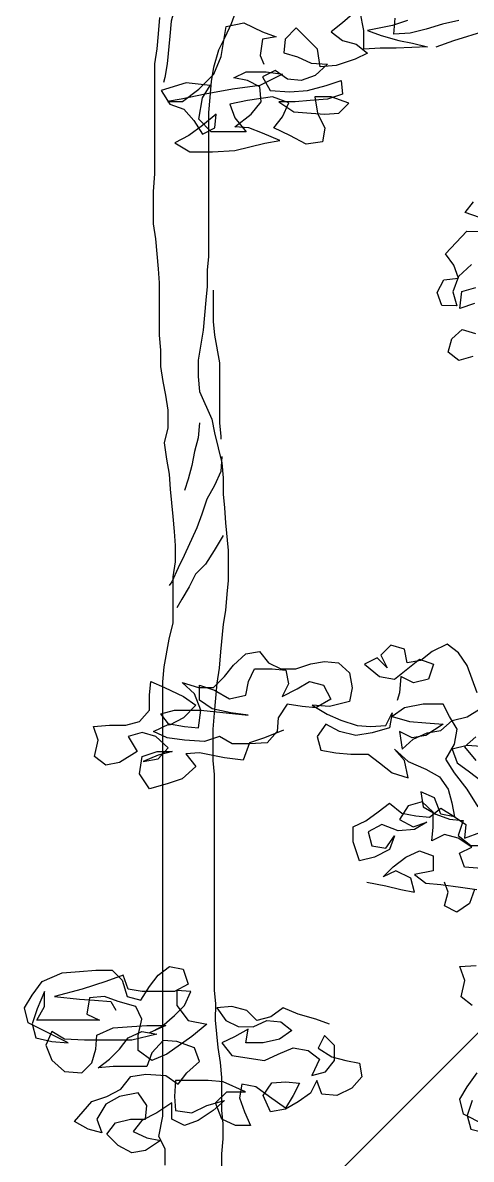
# Model space of a CAD drawing. Header units: inches. Extents: x 350994 to 353538, y 1581369 to 1583842.
# Drawn here: x 351498.56 to 351499.144, y 1583579.521 to 1583581 of the extents above; entities that cross this region are included whole.
import ezdxf

# ---------------------------------------------------------------- set-up
doc = ezdxf.new("R2010")
doc.units = ezdxf.units.IN
doc.header["$MEASUREMENT"] = 0
doc.linetypes.add('1', pattern=[0])
doc.layers.add('FOREST', color=96, linetype='Continuous')
doc.layers.add('TREE', color=81, linetype='1')

# ---------------------------------------------------------------- blocks, each defined once
blk = doc.blocks.new('TREE_4')
at = {"color": 94}
for points in [[(-1651.4, 7441.4), (-1694.8, 7424.1), (-1729.5, 7412.6), (-1744, 7372.1), (-1787.4, 7377.9), (-1845.2, 7389.6), (-1877, 7386.7), (-1853.9, 7357.8), (-1885.7, 7328.9), (-1920.4, 7317.3), (-1960.9, 7305.8), (-1984, 7340.5), (-1978.2, 7381), (-1943.5, 7392.5), (-1908.8, 7392.5), (-1940.6, 7383.9), (-1975.3, 7369.4), (-1940.6, 7375.2), (-1917.5, 7401.2), (-1946.4, 7427.2), (-1978.2, 7435.9), (-2010, 7427.3), (-1989.8, 7392.6), (-2030.3, 7366.6), (-2062.1, 7360.8), (-2088.1, 7381.1), (-2079.4, 7418.7), (-2090.9, 7450.5), (-2053.3, 7453.4), (-2015.7, 7453.3), (-1983.9, 7462), (-1960.8, 7488), (-1960.7, 7522.7), (-1957.8, 7554.5), (-1926, 7540), (-1882.7, 7519.7), (-1853.8, 7499.4), (-1882.7, 7470.5), (-1914.5, 7453.2), (-1934.7, 7479.3), (-1902.9, 7487.9), (-1842.2, 7487.9), (-1732.4, 7476.2), (-1772.8, 7482), (-1816.2, 7490.7), (-1845.1, 7511), (-1845.1, 7545.7), (-1810.4, 7534.1), (-1775.7, 7513.8), (-1738.1, 7522.5), (-1732.3, 7554.3), (-1717.8, 7583.2), (-1677.3, 7583.1), (-1645.5, 7580.2), (-1639.8, 7548.4), (-1654.3, 7519.5), (-1619.5, 7536.8), (-1590.6, 7554.1), (-1558.8, 7545.4), (-1541.5, 7513.6), (-1576.2, 7493.4), (-1608, 7496.3), (-1642.7, 7502.1), (-1663, 7470.3), (-1665.9, 7438.5), (-1689, 7412.5), (-1729.5, 7409.7), (-1770, 7409.7), (-1798.9, 7427.1), (-1833.6, 7415.6), (-1879.9, 7418.5), (-1920.3, 7424.3), (-1952.1, 7438.8), (-1914.5, 7456.1), (-1879.8, 7450.3), (-1848, 7447.4), (-1842.2, 7487.9), (-1856.6, 7525.5), (-1885.5, 7551.5), (-1848, 7539.9), (-1813.3, 7539.9), (-1787.2, 7565.9), (-1766.9, 7591.9), (-1738, 7617.9), (-1706.2, 7623.6), (-1686, 7597.6), (-1657.1, 7583.1), (-1622.4, 7583.1), (-1587.7, 7594.6), (-1555.9, 7600.4), (-1524.1, 7597.4), (-1498.1, 7574.3), (-1492.3, 7539.6), (-1498.1, 7507.8), (-1544.4, 7496.3), (-1584.9, 7499.2), (-1550.2, 7478.9), (-1518.4, 7464.4), (-1480.8, 7452.8), (-1449, 7449.9), (-1414.3, 7452.8), (-1399.9, 7481.7), (-1405.7, 7447), (-1446.2, 7435.5), (-1483.8, 7429.7), (-1521.3, 7438.4), (-1553.1, 7455.8), (-1573.4, 7426.9), (-1564.7, 7395.1), (-1530, 7389.3), (-1495.4, 7386.3), (-1454.9, 7386.3), (-1428.9, 7366), (-1400, 7342.9), (-1362.4, 7331.3), (-1371, 7371.8), (-1394.1, 7397.8), (-1362.4, 7368.9), (-1321.9, 7351.5), (-1290.1, 7334.1), (-1269.9, 7305.2), (-1261.3, 7273.4), (-1255.5, 7241.6), (-1287.3, 7247.4), (-1301.7, 7285), (-1333.5, 7299.5), (-1327.8, 7264.8), (-1298.9, 7247.4), (-1267.1, 7235.8), (-1235.3, 7232.9), (-1246.9, 7198.2), (-1218, 7175), (-1180.4, 7175)], [(-1206.2, 7426.6), (-1232.2, 7403.5), (-1206.2, 7371.6)], [(-1183.1, 7403.4), (-1226.4, 7406.3), (-1261.1, 7397.7), (-1249.6, 7365.9), (-1220.7, 7345.6), (-1194.7, 7325.4)], [(-1200.6, 7264.6), (-1226.5, 7305.1), (-1255.4, 7342.8), (-1275.6, 7374.6), (-1255.4, 7409.3), (-1249.5, 7443.9), (-1266.9, 7472.9), (-1281.3, 7501.8), (-1327.6, 7501.8), (-1370.9, 7493.2), (-1399.9, 7473), (-1359.4, 7461.4), (-1321.8, 7458.5), (-1281.3, 7455.5), (-1321.8, 7429.6), (-1353.6, 7423.8), (-1382.5, 7438.3), (-1376.8, 7397.8), (-1350.8, 7420.9), (-1318.9, 7435.3), (-1287.1, 7441.1), (-1261.1, 7464.2), (-1226.4, 7472.8), (-1197.5, 7490.2)], [(-1203.2, 7527.8), (-1226.3, 7591.4), (-1246.5, 7620.3), (-1272.5, 7640.6), (-1307.2, 7623.3), (-1333.2, 7603), (-1365.1, 7597.3), (-1370.8, 7629.1), (-1402.6, 7637.8), (-1425.8, 7614.7), (-1411.3, 7585.8), (-1434.4, 7608.9), (-1463.4, 7594.5), (-1428.7, 7565.5), (-1394, 7559.7), (-1336.1, 7605.9), (-1304.3, 7594.3), (-1315.9, 7559.7), (-1350.6, 7551), (-1379.5, 7565.5), (-1382.5, 7527.9), (-1388.3, 7510.6)], [(-1458, 7090.7), (-1414.6, 7082), (-1379.9, 7073.3), (-1348.1, 7067.5), (-1356.8, 7099.3), (-1391.5, 7116.7), (-1420.4, 7102.3), (-1397.2, 7125.4), (-1368.3, 7148.5), (-1336.5, 7162.9), (-1304.7, 7151.3), (-1304.7, 7116.6), (-1348.1, 7108), (-1322.1, 7087.7), (-1287.4, 7084.8), (-1241.2, 7079), (-1203.6, 7073.2)], [(-1192, 7122.3), (-1232.4, 7125.2), (-1244, 7157), (-1215, 7171.5), (-1246.8, 7191.7), (-1278.6, 7200.4), (-1307.6, 7186), (-1304.6, 7217.8), (-1304.6, 7252.5), (-1330.6, 7275.7), (-1362.4, 7267), (-1382.7, 7235.2), (-1350.9, 7217.9), (-1319.1, 7229.4), (-1348, 7212.1), (-1385.6, 7209.2), (-1423.2, 7223.7), (-1455, 7206.4), (-1446.3, 7174.6), (-1414.5, 7168.8), (-1394.3, 7197.7), (-1405.9, 7165.9), (-1440.6, 7148.5), (-1475.3, 7139.9), (-1489.7, 7183.3), (-1489.7, 7218), (-1460.7, 7232.4), (-1431.8, 7252.6), (-1405.8, 7272.8), (-1376.9, 7249.7), (-1345.1, 7243.9), (-1313.3, 7240.9), (-1287.2, 7261.2), (-1258.3, 7243.8), (-1229.5, 7223.5), (-1232.4, 7191.7), (-1194.8, 7206.1)], [(-1209.4, 7073.2), (-1220.9, 7041.4), (-1249.9, 7021.2), (-1278.8, 7035.6), (-1270.1, 7067.4), (-1278.7, 7090.6)], [(-1214.3, 6805.4), (-1240.3, 6825.7), (-1231.6, 6863.2), (-1243.1, 6895.1), (-1205.5, 6897.9)], [(-1544.7, 6761.9), (-1576.5, 6773.5), (-1617, 6785.1), (-1651.6, 6799.6), (-1680.6, 6779.4), (-1712.4, 6770.8), (-1735.5, 6793.9), (-1770.2, 6802.6), (-1804.9, 6799.8), (-1784.7, 6770.8), (-1755.8, 6756.4), (-1721.1, 6756.3), (-1689.3, 6770.8), (-1657.5, 6767.8), (-1631.5, 6747.6), (-1660.4, 6727.4), (-1698, 6718.7), (-1738.5, 6718.8), (-1732.6, 6750.6), (-1764.5, 6733.2), (-1793.4, 6718.8), (-1770.3, 6689.9), (-1695.1, 6678.2), (-1663.3, 6692.7), (-1628.6, 6707.1), (-1593.9, 6701.3), (-1567.9, 6681), (-1585.3, 6643.4), (-1553.5, 6652.1), (-1533.2, 6678.1), (-1533.2, 6712.8), (-1556.3, 6735.9), (-1570.8, 6707), (-1539, 6686.8), (-1507.2, 6678.1), (-1475.4, 6672.3), (-1469.6, 6640.4), (-1492.8, 6614.4), (-1527.5, 6597.1), (-1562.2, 6600.1), (-1573.7, 6631.9), (-1588.2, 6603), (-1617.1, 6582.8), (-1646.1, 6565.4), (-1680.8, 6559.7), (-1698.1, 6597.3), (-1677.8, 6626.2), (-1646, 6629), (-1614.2, 6626.1), (-1628.7, 6597.2), (-1646.1, 6568.3), (-1683.6, 6594.4), (-1715.4, 6617.5), (-1747.2, 6623.4), (-1753, 6591.6), (-1741.5, 6559.7), (-1727.1, 6527.9), (-1761.8, 6528), (-1793.6, 6542.4), (-1808, 6580), (-1781.9, 6606), (-1738.6, 6606), (-1790.6, 6629.2), (-1825.3, 6632.1), (-1900.5, 6632.2), (-1903.4, 6594.6), (-1900.5, 6562.8), (-1862.9, 6557), (-1828.2, 6574.3), (-1787.7, 6585.8), (-1813.8, 6562.7), (-1848.5, 6539.6), (-1880.3, 6528.1), (-1909.2, 6542.5), (-1909.2, 6580.1), (-1943.9, 6557), (-1978.6, 6539.7), (-1998.9, 6513.7), (-1967.1, 6499.2), (-1935.3, 6493.4), (-1970, 6470.3), (-2001.8, 6464.6), (-2033.6, 6481.9), (-2059.6, 6508), (-2039.3, 6534), (-2004.6, 6542.6), (-1969.9, 6542.6), (-1967, 6574.4), (-1987.2, 6603.3), (-2030.6, 6594.7), (-2062.4, 6577.4), (-2082.7, 6542.7), (-2071.1, 6510.9), (-2102.9, 6519.6), (-2134.7, 6537), (-2094.2, 6583.2), (-2059.5, 6594.7), (-2027.7, 6612), (-2004.5, 6640.9), (-1969.8, 6646.7), (-1923.6, 6643.8), (-1894.7, 6623.5), (-1874.4, 6649.5), (-1845.5, 6675.5), (-1857, 6707.3), (-1897.5, 6721.8), (-1929.3, 6724.7), (-1955.3, 6695.8), (-1966.9, 6664), (-2045, 6664.1), (-2079.7, 6661.2), (-2053.6, 6681.5), (-2030.5, 6704.6), (-2010.2, 6730.6), (-1978.4, 6745), (-1943.7, 6739.2), (-2001.6, 6724.8), (-2111.4, 6724.9), (-2157.7, 6727.8), (-2186.6, 6745.2), (-2201.1, 6713.4), (-2186.6, 6678.7), (-2157.8, 6652.6), (-2117.3, 6649.7), (-2094.1, 6672.8), (-2085.4, 6704.6), (-2082.5, 6736.4), (-2044.9, 6753.7), (-2001.5, 6756.6), (-1966.8, 6759.4), (-1923.5, 6759.4), (-1961.1, 6742.1), (-1932.1, 6756.5), (-1903.2, 6782.5), (-1880.1, 6805.6), (-1865.6, 6837.4), (-1897.4, 6840.3), (-1897.4, 6805.6), (-1871.4, 6770.9), (-1828, 6762.2), (-1862.8, 6733.3), (-1920.6, 6692.9), (-1955.3, 6678.5), (-1987.1, 6701.6), (-1987.1, 6736.3), (-1978.4, 6773.9), (-1992.8, 6802.8), (-2033.3, 6814.4), (-2065.1, 6826), (-2099.8, 6823.2), (-2105.6, 6785.6), (-2076.7, 6771.1), (-2221.3, 6771.2), (-2203.9, 6803), (-2203.8, 6837.7), (-2221.2, 6797.3), (-2232.8, 6762.6), (-2224.2, 6730.8), (-2186.6, 6722.1), (-2149, 6719.1), (-2241.5, 6765.5), (-2250.1, 6800.2), (-2232.8, 6829.1), (-2209.6, 6860.9), (-2163.3, 6881.1), (-2122.9, 6883.9), (-2085.3, 6886.8), (-2047.7, 6886.7), (-2024.6, 6863.6), (-2013, 6826), (-1981.2, 6817.3), (-1961, 6849.1), (-1940.7, 6875.1), (-1914.7, 6895.3), (-1882.9, 6889.5), (-1871.3, 6854.8), (-1903.2, 6837.4), (-1978.3, 6837.5), (-2010.1, 6843.3), (-2021.7, 6875.1), (-2062.2, 6860.7), (-2117.1, 6843.4), (-2180.7, 6826.1), (-2122.9, 6820.3), (-2088.2, 6817.4), (-2050.6, 6814.5), (-2039.1, 6794.2)], [(-1214.5, 6585.7), (-1226.1, 6551), (-1217.4, 6519.2), (-1179.9, 6510.5)], [(-1142.3, 6507.5), (-1234.8, 6553.9), (-1243.4, 6588.6), (-1226, 6617.5), (-1202.9, 6649.3)], [(15.2, 783.5), (15.2, 821.1), (0.8, 850), (9.5, 896.3), (10, 1900.6), (12.9, 1935.3), (24.6, 1998.9), (33.3, 2036.5), (33.4, 2143.5), (39.2, 2178.2), (39.2, 2215.8), (36.4, 2247.6), (33.5, 2282.3), (27.8, 2345.9), (24.9, 2380.6), (19.2, 2415.3), (13.4, 2452.9), (22.1, 2487.6), (22.2, 2528), (16.4, 2562.7), (10.7, 2594.5), (4.9, 2629.3), (4.9, 2666.8), (2.1, 2701.5), (2.2, 2823), (-0.7, 2854.8), (-6.4, 2924.2), (-12.1, 2958.9), (-12.1, 3034), (-9.1, 3074.5), (-8.9, 3329), (-3.1, 3363.6), (-0.2, 3398.3), (2.8, 3435.9)], [(-974.3, 4660.3), (-933.8, 4674.7), (-858.6, 4697.7), (-826.8, 4700.6), (-818.2, 4663), (-809.5, 4631.2), (-777.7, 4634.1), (-743, 4636.9), (-711.2, 4634), (-734.3, 4662.9), (-769, 4671.6), (-780.5, 4703.5), (-780.5, 4741)], [(-922.2, 4720.9), (-959.8, 4712.3), (-997.4, 4700.8), (-1035, 4692.1), (-1072.6, 4689.3), (-1069.7, 4726.9)], [(-1040.7, 4721), (-1075.5, 4709.5), (-1133.3, 4698), (-1101.5, 4686.4), (-1061, 4674.8), (-1029.2, 4669), (-994.5, 4660.3), (-1066.8, 4657.5), (-1104.4, 4657.5), (-1142, 4654.6), (-1142, 4698), (-1150.6, 4741.4)], [(-1162.2, 4741.4), (-1191.1, 4715.4), (-1217.1, 4695.2), (-1191.1, 4674.9), (-1159.3, 4666.2), (-1133.3, 4646), (-1162.3, 4631.5), (-1205.6, 4617.1), (-1243.2, 4614.2), (-1249, 4654.7), (-1298.1, 4703.9), (-1324.1, 4677.9), (-1327.1, 4646.1), (-1295.3, 4637.4), (-1263.5, 4622.9), (-1225.9, 4620), (-1254.8, 4594), (-1286.6, 4582.5), (-1318.4, 4585.4), (-1347.3, 4605.7), (-1376.3, 4591.2), (-1358.9, 4559.4), (-1312.7, 4556.5), (-1272.2, 4559.3), (-1228.8, 4570.9), (-1194.1, 4582.4), (-1191.3, 4550.6), (-1226, 4539.1), (-1266.4, 4536.2), (-1301.1, 4533.3), (-1338.7, 4533.4), (-1304, 4510.2), (-1263.6, 4507.3), (-1231.8, 4504.4), (-1200, 4507.2), (-1176.8, 4530.3), (-1217.3, 4544.8), (-1254.9, 4544.9), (-1249.1, 4507.3), (-1231.8, 4472.6), (-1237.6, 4440.8), (-1275.2, 4435), (-1312.8, 4455.3), (-1350.3, 4472.7), (-1330.1, 4498.7), (-1315.6, 4530.5), (-1353.2, 4545), (-1411, 4536.3), (-1451.5, 4527.7), (-1440, 4495.9), (-1414, 4464.1), (-1494.9, 4464.1), (-1523.8, 4493.1), (-1515.1, 4542.2), (-1497.7, 4571.1), (-1552.6, 4576.9), (-1610.5, 4559.6), (-1590.3, 4527.8), (-1558.5, 4516.2), (-1535.4, 4490.2), (-1515.2, 4458.4), (-1486.2, 4472.8), (-1483.3, 4504.6), (-1515.1, 4478.6), (-1547, 4455.5), (-1578.8, 4438.2), (-1544.1, 4417.9), (-1492.1, 4417.9), (-1440, 4420.7), (-1370.6, 4438), (-1335.9, 4443.7), (-1376.4, 4461.1), (-1408.2, 4472.7), (-1440, 4475.6), (-1402.4, 4504.5), (-1379.2, 4533.4), (-1382.1, 4568.1), (-1411, 4582.6), (-1442.8, 4588.4), (-1413.8, 4602.8), (-1367.6, 4602.8), (-1330, 4597), (-1382.1, 4571), (-1445.7, 4562.4), (-1509.3, 4550.9), (-1564.2, 4539.4), (-1596, 4533.6), (-1561.4, 4533.6), (-1523.7, 4562.5), (-1489, 4597.1), (-1471.6, 4637.6), (-1460, 4707), (-1419.5, 4715.6), (-1376.2, 4695.3), (-1344.4, 4683.7), (-1376.2, 4678), (-1382, 4640.4), (-1373.3, 4620.1)], [(-889.5, 3944.4), (-921.9, 3935.1), (-947.1, 3954.6), (-938, 3985.6), (-914.2, 4006.9), (-883.2, 3997.8)], [(-885.6, 4067.3), (-920, 4055.8), (-915.2, 4094.9), (-882.8, 4104.2)], [(-892.9, 4157), (-922.6, 4129.4), (-935.7, 4094.1), (-926.4, 4061.7), (-961.2, 4062.6), (-972.5, 4092.8), (-957.1, 4122), (-922.5, 4125.3), (-933.8, 4155.6), (-953.1, 4181.5), (-903.8, 4234.4), (-869, 4233.6)], [(-874.2, 4266.1), (-907.4, 4277.2), (-887.8, 4302.4)], [(179.1, 3453.1), (167.5, 3421.3), (153.1, 3389.5), (138.6, 3360.6), (127, 3320.2), (121.2, 3288.4), (118.2, 3250.8), (115.3, 3216.1), (115, 2883.6), (112.1, 2851.8), (112.1, 2814.2), (109.1, 2782.4), (103.3, 2713), (91.7, 2643.6), (91.6, 2606), (94.5, 2571.3), (123.3, 2507.7), (129.1, 2475.9), (146.4, 2406.5), (149.2, 2371.8), (149.2, 2334.2), (152.1, 2302.4), (154.9, 2267.7), (160.7, 2204.1), (160.6, 2134.7), (157.7, 2102.9), (154.7, 2065.3), (148.9, 2033.5), (143.1, 1969.9), (140.2, 1932.3), (134.3, 1897.6), (128.5, 1828.2), (125.6, 1790.7), (125.5, 1718.4), (128.4, 1686.6), (128.3, 1188.2), (131.2, 1156.4), (131.1, 1118.8), (136.9, 1055.2), (142.6, 1020.5), (145.5, 985.8), (145.4, 910.6), (148.3, 878.8), (148.2, 844.1), (145.3, 809.4), (145, 433.6)], [(60.7, 3554.4), (52, 3522.6), (46.2, 3490.8), (28.8, 3427.2), (25.8, 3392.5), (20, 3328.9), (14.2, 3297.1), (11.3, 3285.6)], [(126.5, 2805.5), (126.4, 2733.2), (129.3, 2701.4), (140.8, 2637.8), (140.7, 2499), (143.5, 2467.2), (143.5, 2461.4)], [(94.4, 2499.1), (91.5, 2464.4), (82.8, 2432.6), (77, 2400.8), (68.3, 2369), (59.6, 2343)], [(146.4, 2420.9), (143.5, 2386.3), (129, 2354.5), (111.6, 2322.7), (100, 2288), (88.4, 2256.2), (59.4, 2192.6), (45, 2163.7), (30.5, 2131.9), (24.7, 2123.3)], [(149.1, 2238.8), (128.8, 2204.1), (108.6, 2172.3), (85.4, 2149.2), (70.9, 2120.3), (53.6, 2091.4), (42, 2071.2)]]:
    blk.add_lwpolyline(points, dxfattribs=at)

msp = doc.modelspace()

# ---------------------------------------------------------------- hatches: boundary and pattern name
at = {"layer": 'FOREST', "lineweight": 5}
h = msp.add_hatch(dxfattribs=at)
h.set_pattern_fill('ANSI31', color=96, scale=50, style=0)
h.paths.add_polyline_path([(351604.9274, 1583347.98), (351663.0036, 1583522.9504), (351611.8779, 1583545.3594), (351490.2916, 1583598.0852), (351436.5696, 1583404.4646), (351529.745, 1583373.1705)])
h.paths.add_polyline_path([(351517.5086, 1583480.1397), (351575.3657, 1583480.1397), (351575.3657, 1583465.1397), (351517.5086, 1583465.1397)], flags=24)

# ---------------------------------------------------------------- block references
at = {"layer": 'TREE', "lineweight": 5, "xscale": 0.0005632341344607994, "yscale": 0.0005632341490127146, "zscale": 0.0005632341444477617}
for p in [(351498.7368, 1583579.072), (351499.6473, 1583578.3442), (351499.8294, 1583575.8881)]:
    msp.add_blockref('TREE_4', p, dxfattribs=at)

doc.saveas('drawing.dxf')
